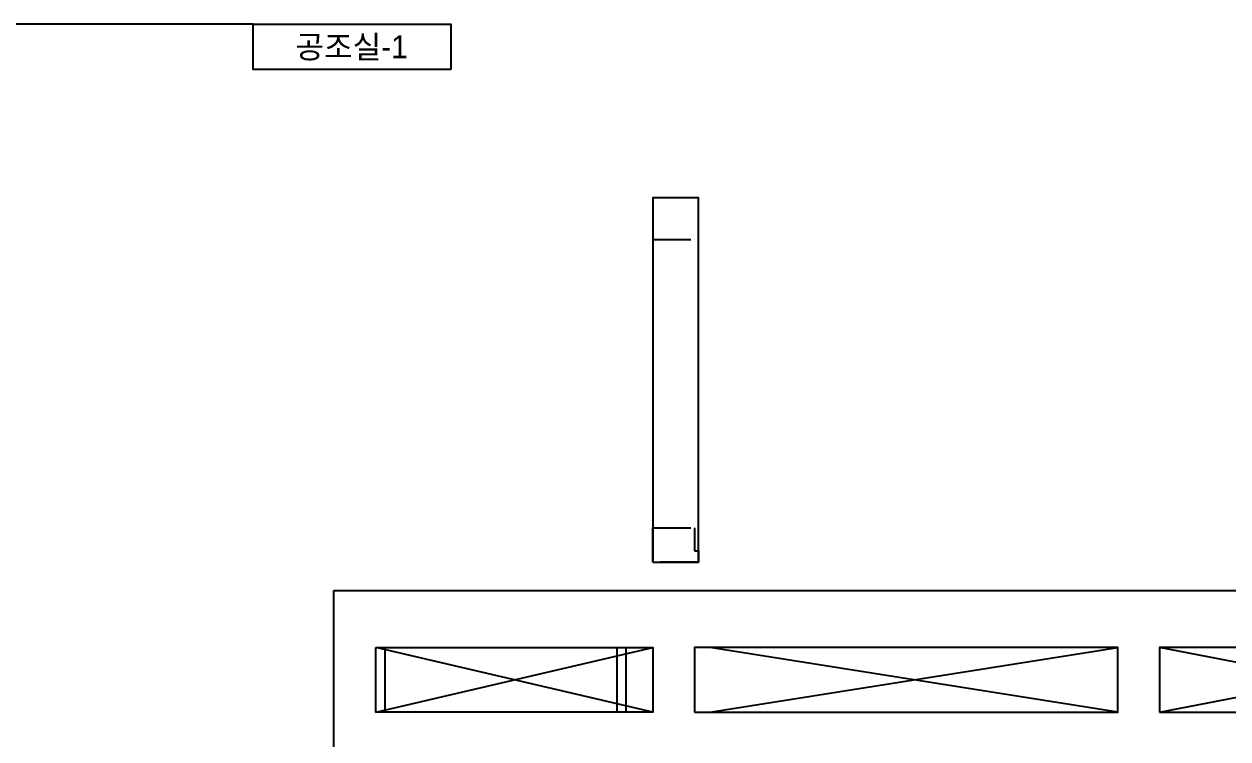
# Model space of a CAD drawing. Header units: millimetres. Extents: x -7448 to 427567, y 91657 to 341328.
# Drawn here: x 124809 to 156522, y 151733 to 170573 of the extents above; entities that cross this region are included whole.
import ezdxf
from ezdxf.enums import TextEntityAlignment as Align

# ---------------------------------------------------------------- set-up
doc = ezdxf.new("R2010")
doc.units = ezdxf.units.MM
doc.header["$LTSCALE"] = 500
doc.header["$MEASUREMENT"] = 0
doc.linetypes.add('HOON1', pattern=[3, 2, -1])
for name, color, linetype in [('e-plan', 9, 'CONTINUOUS'), ('e-room', 6, 'CONTINUOUS'), ('e-room-box', 7, 'CONTINUOUS')]:
    doc.layers.add(name, color=color, linetype=linetype)
doc.styles.add('돋움', font='Dotum.ttf')

msp = doc.modelspace()

# ---------------------------------------------------------------- linework, layer by layer
at = {"layer": 'e-plan'}
for p, q in [((134072, 152442), (141372, 154142)), ((141372, 152442), (134072, 154142)), ((134322, 152442), (134322, 154142)), ((140422, 154142), (140422, 152442)), ((140672, 152442), (140672, 154142)), ((142872, 152442), (153622, 154142)), ((153622, 152442), (142872, 154142)), ((154722, 152442), (163572, 154142)), ((163572, 152442), (154722, 154142))]:
    msp.add_line(p, q, dxfattribs=at)
at = {"layer": 'e-plan', "linetype": 'HOON1'}
msp.add_lwpolyline([(142572, 164892), (142572, 165992), (141372, 165992), (141372, 164892)], close=True, dxfattribs=at)
at = {"layer": 'e-plan'}
for points in [[(141372, 156392), (142572, 156392), (142572, 165992), (141372, 165992)], [(132972, 155642), (201422, 155642), (201422, 150942), (132972, 150942)], [(134072, 154142), (141372, 154142), (141372, 152442), (134072, 152442)], [(142472, 152442), (153622, 152442), (153622, 154142), (142472, 154142)], [(154722, 152442), (163572, 152442), (163572, 154142), (154722, 154142)]]:
    msp.add_lwpolyline(points, close=True, dxfattribs=at)
at = {"layer": 'e-plan', "linetype": 'HOON1'}
msp.add_lwpolyline([(142472, 156692), (142572, 156692), (142572, 156392), (141372, 156392), (141372, 157292), (142472, 157292), (142472, 156692)], dxfattribs=at)
at = {"layer": 'e-room-box'}
msp.add_line((130847, 170573), (116346, 170573), dxfattribs=at)
msp.add_lwpolyline([(136047, 169373), (130847, 169373), (130847, 170573), (136047, 170573)], close=True, dxfattribs=at)

# ---------------------------------------------------------------- texts
at = {"layer": 'e-room', "style": '돋움'}
msp.add_text('공조실-1', height=600, dxfattribs=at).set_placement((133437, 169973), align=Align.MIDDLE_CENTER)

doc.saveas('drawing.dxf')
